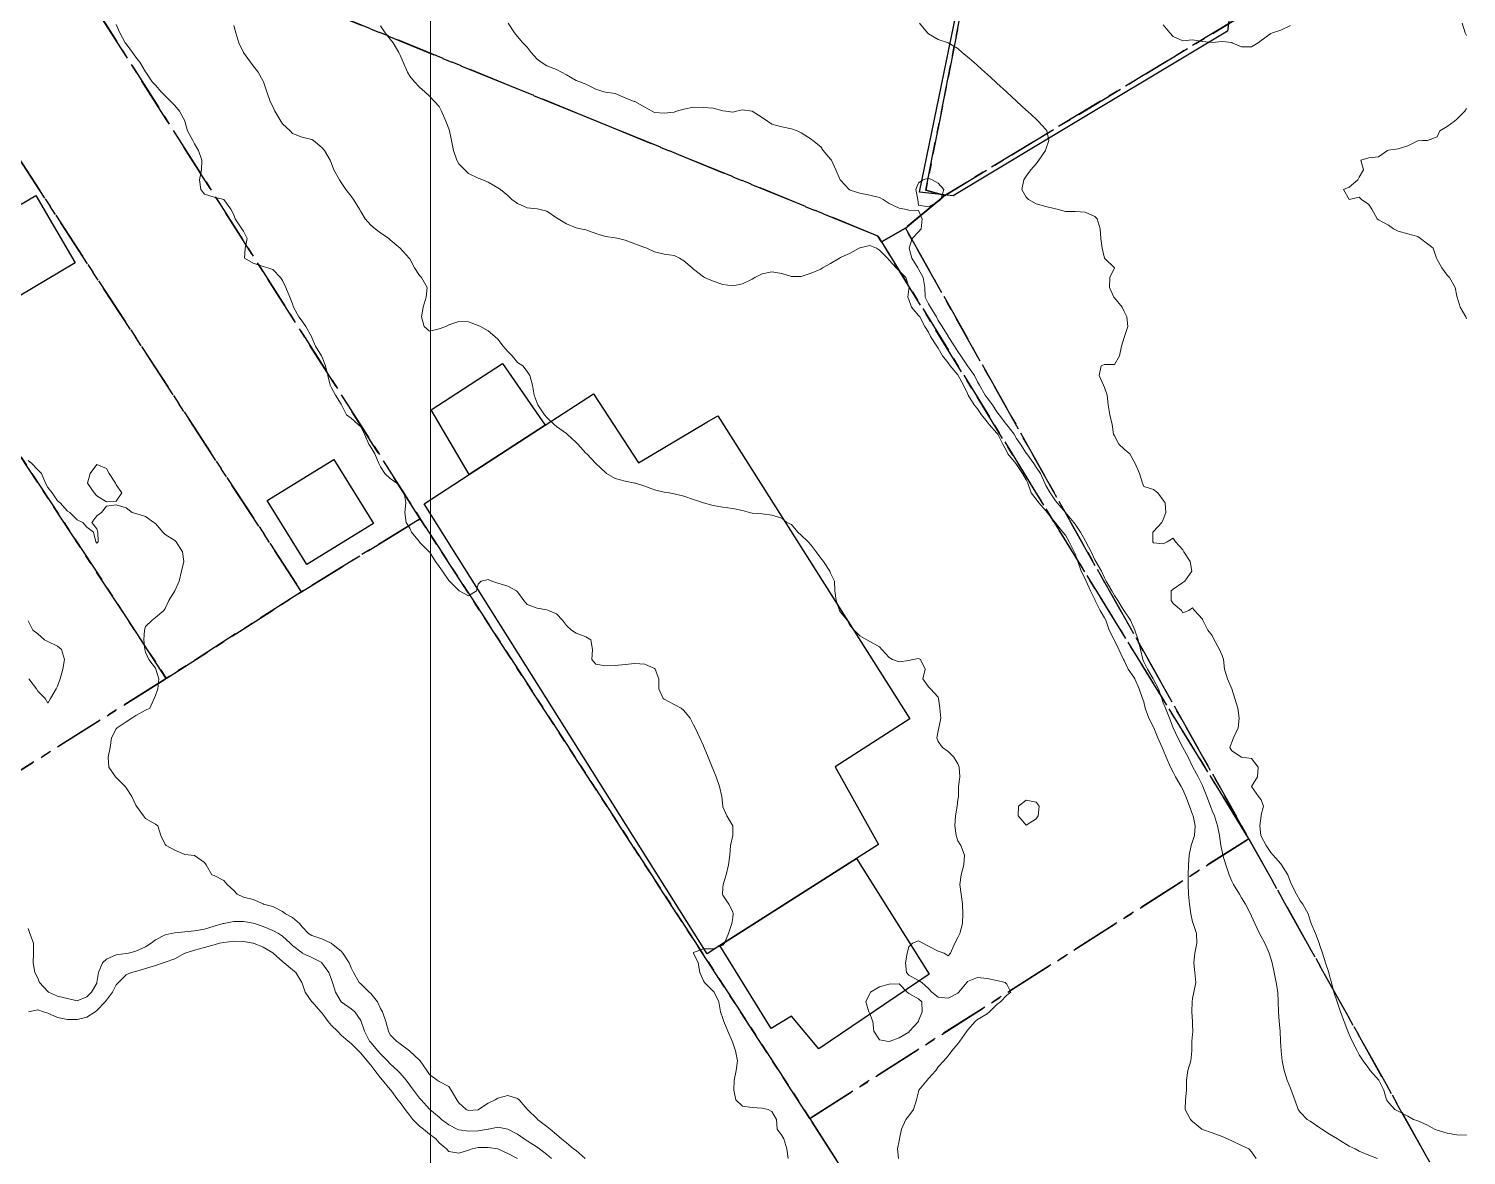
# Model space of a CAD drawing. Header units: centimetres. Extents: x 0 to 642158, y -847 to 649707.
# Drawn here: x 616646.3 to 616719.7, y 621604.4 to 621662 of the extents above; entities that cross this region are included whole.
import ezdxf

# ---------------------------------------------------------------- set-up
doc = ezdxf.new("R2010")
doc.units = ezdxf.units.CM
doc.header["$MEASUREMENT"] = 0
doc.linetypes.add('CENTERX2', pattern=[4, 2.5, -0.5, 0.5, -0.5])
doc.layers.add('MEV_grille', color=254, linetype='Continuous', lineweight=9)
doc.layers.add('WAL_topographie 0.5', color=253, linetype='Continuous', lineweight=20)
doc.layers.add('SPW_batiments', color=7, linetype='Continuous')
doc.layers.add('SPW_parcellaire cadastral', color=7, linetype='CENTERX2', lineweight=25, true_color=0xff0542)

# ---------------------------------------------------------------- blocks, each defined once
blk = doc.blocks.new('*U112')
at = {"layer": 'MEV_grille', "transparency": 33554687}
blk.add_lwpolyline([(0, 1825.476), (0, -1825.476)], dxfattribs=at)
blk = doc.blocks.new('*U113')
at = {"layer": 'MEV_grille', "color": 0, "linetype": 'ByBlock', "lineweight": -2, "transparency": 16777216}
blk.add_blockref('*U112', (1300, 0), dxfattribs=at)

msp = doc.modelspace()

# ---------------------------------------------------------------- linework, layer by layer
at = {"layer": 'SPW_batiments'}
for points in [[(616700.031, 621666.032), (616707.766, 621663.726), (616707.528, 621661.85), (616697.875, 621656.054), (616693.513, 621653.436), (616691.791, 621653.616), (616694.666, 621667.631), (616697.834, 621683.075), (616703.4, 621681.629), (616700.031, 621666.032)], [(616648.651, 621650.011), (616645.784, 621648.311), (616643.751, 621651.744), (616646.634, 621653.444), (616648.651, 621650.011)], [(616672.669, 621641.712), (616668.788, 621639.192), (616666.835, 621642.497), (616670.484, 621644.864), (616672.669, 621641.712)], [(616677.435, 621639.798), (616680.932, 621641.87), (616681.485, 621642.198), (616691.303, 621626.716), (616687.487, 621624.266), (616689.704, 621620.299), (616688.572, 621619.578), (616681.582, 621615.126), (616680.938, 621614.715), (616666.485, 621637.696), (616668.788, 621639.192), (616672.669, 621641.712), (616675.135, 621643.314), (616677.435, 621639.798)], [(616661.872, 621639.969), (616663.893, 621636.699), (616660.487, 621634.592), (616658.465, 621637.862), (616661.872, 621639.969)], [(616692.288, 621613.667), (616686.656, 621609.849), (616685.255, 621611.516), (616684.205, 621610.899), (616681.582, 621615.126), (616688.572, 621619.578), (616692.288, 621613.667)]]:
    msp.add_lwpolyline(points, dxfattribs=at)
at = {"layer": 'SPW_parcellaire cadastral'}
for points in [[(616691.069, 621651.782), (616689.859, 621651.074), (616689.672, 621651.375), (616653.549, 621666.121), (616649.435, 621663.421), (616646.488, 621669), (616648.338, 621677.106), (616653.686, 621702.852), (616655.776, 621712.911), (616674.901, 621708.978), (616674.462, 621686.457), (616680.865, 621685.071), (616680.441, 621682.234), (616689.648, 621680.435), (616690.58, 621685.128), (616690.792, 621686.186), (616695.024, 621685.333), (616698.263, 621684.679), (616697.622, 621681.547), (616692.116, 621653.716), (616693.083, 621653.449), (616691.069, 621651.782)], [(616666.282, 621636.931), (616660.215, 621633.209), (616638.916, 621665.839), (616636.961, 621667.449), (616627.865, 621674.938), (616617.948, 621676.77), (616618.851, 621681.386), (616628.715, 621679.267), (616634.938, 621676.068), (616645.666, 621670.556), (616646.488, 621669), (616649.435, 621663.421), (616666.282, 621636.931)], [(616708.008, 621664.114), (616707.882, 621662.4), (616693.083, 621653.449), (616692.116, 621653.716), (616697.622, 621681.547), (616702.845, 621680.303), (616700.157, 621665.941), (616708.008, 621664.114)], [(616660.215, 621633.209), (616653.308, 621628.776), (616626.69, 621669.346), (616616.59, 621671.789), (616617.948, 621676.77), (616627.865, 621674.938), (616636.961, 621667.449), (616638.916, 621665.839), (616660.215, 621633.209)], [(616653.308, 621628.776), (616644.367, 621623.142), (616624.594, 621657.862), (616622.869, 621660.792), (616621.017, 621662.087), (616621.586, 621664.615), (616615.049, 621666.087), (616616.59, 621671.789), (616626.69, 621669.346), (616653.308, 621628.776)], [(616730.932, 621653.868), (616785.223, 621579.926), (616746.651, 621552.566), (616708.623, 621620.591), (616691.069, 621651.782), (616693.083, 621653.449), (616707.882, 621662.4), (616719.97, 621669.981), (616730.932, 621653.868)], [(616686.194, 621606.296), (616666.282, 621636.931), (616649.435, 621663.421), (616653.549, 621666.121), (616689.672, 621651.375), (616689.859, 621651.074), (616708.623, 621620.591), (616686.194, 621606.296)], [(616689.859, 621651.074), (616691.069, 621651.782), (616708.623, 621620.591), (616689.859, 621651.074)], [(616637.592, 621559.612), (616634.947, 621563.852), (616646.068, 621570.878), (616631.775, 621594.472), (616622.334, 621609.271), (616629.108, 621613.535), (616639.867, 621620.309), (616644.367, 621623.142), (616653.308, 621628.776), (616660.215, 621633.209), (616666.282, 621636.931), (616686.194, 621606.296), (616728.606, 621539.982)], [(616728.606, 621539.982), (616686.194, 621606.296), (616708.623, 621620.591), (616746.651, 621552.566), (616728.606, 621539.982)]]:
    msp.add_lwpolyline(points, dxfattribs=at)
at = {"layer": 'WAL_topographie 0.5'}
for points in [[(616650.75, 621662.181), (616650.926, 621661.75), (616651.21, 621661.25), (616651.25, 621661.203), (616651.58, 621660.75), (616651.75, 621660.512), (616651.959, 621660.25), (616652.25, 621659.761), (616652.257, 621659.75), (616652.578, 621659.25), (616652.75, 621659.083), (616653.045, 621658.75), (616653.25, 621658.531), (616653.539, 621658.25), (616653.75, 621658.047), (616653.987, 621657.75), (616654.25, 621657.26), (616654.254, 621657.25), (616654.393, 621656.75), (616654.655, 621656.25), (616654.75, 621656.093), (616654.957, 621655.75), (616655.125, 621655.25), (616655.098, 621654.75), (616655.006, 621654.25), (616655.067, 621653.75), (616655.25, 621653.521), (616655.75, 621653.354), (616656.25, 621653.25), (616656.25, 621653.25), (616656.604, 621652.75), (616656.75, 621652.453), (616656.826, 621652.25), (616657.174, 621651.75), (616657.25, 621651.62), (616657.442, 621651.25), (616657.337, 621650.75), (616657.309, 621650.25), (616657.75, 621649.987), (616658.25, 621649.825), (616658.487, 621649.75), (616658.75, 621649.661), (616659.14, 621649.25), (616659.25, 621649.109), (616659.42, 621648.75), (616659.617, 621648.25), (616659.75, 621647.908), (616659.803, 621647.75), (616660.081, 621647.25), (616660.25, 621647.021), (616660.432, 621646.75), (616660.727, 621646.25), (616660.75, 621646.196), (616660.937, 621645.75), (616661.229, 621645.25), (616661.25, 621645.222), (616661.441, 621644.75), (616661.556, 621644.25), (616661.679, 621643.75), (616661.75, 621643.62), (616661.958, 621643.25), (616662.25, 621642.783), (616662.265, 621642.75), (616662.514, 621642.25), (616662.75, 621642.076), (616663.106, 621641.75), (616663.25, 621641.63), (616663.441, 621641.25), (616663.661, 621640.75), (616663.75, 621640.589), (616663.96, 621640.25), (616664.173, 621639.75), (616664.25, 621639.594), (616664.469, 621639.25), (616664.75, 621638.995), (616665.083, 621638.75), (616665.25, 621638.55), (616665.469, 621638.25), (616665.542, 621637.75), (616665.487, 621637.25), (616665.571, 621636.75), (616665.75, 621636.446), (616665.831, 621636.25), (616666.237, 621635.75), (616666.25, 621635.735), (616666.742, 621635.25), (616666.75, 621635.241), (616667.057, 621634.75), (616667.25, 621634.5), (616667.423, 621634.25), (616667.75, 621633.779), (616667.775, 621633.75), (616668.25, 621633.263), (616668.278, 621633.25), (616668.75, 621632.992), (616669.165, 621633.25), (616669.25, 621633.6), (616669.4, 621633.75), (616669.75, 621633.829), (616669.944, 621633.75), (616670.25, 621633.65), (616670.75, 621633.495), (616671.2, 621633.25), (616671.25, 621633.207), (616671.583, 621632.75), (616671.75, 621632.56), (616672.25, 621632.361), (616672.75, 621632.277), (616672.838, 621632.25), (616673.25, 621632.075), (616673.552, 621631.75), (616673.75, 621631.484), (616674.009, 621631.25), (616674.25, 621631.094), (616674.75, 621630.909), (616675, 621630.75), (616675.08, 621630.25), (616675.047, 621629.75), (616675.25, 621629.5), (616675.75, 621629.42), (616676.25, 621629.444), (616676.75, 621629.495), (616677.25, 621629.54), (616677.75, 621629.512), (616678.25, 621629.285), (616678.287, 621629.25), (616678.474, 621628.75), (616678.469, 621628.25), (616678.702, 621627.75), (616678.75, 621627.717), (616679.25, 621627.442), (616679.61, 621627.25), (616679.75, 621627.137), (616680.074, 621626.75), (616680.25, 621626.408), (616680.323, 621626.25), (616680.56, 621625.75), (616680.75, 621625.329), (616680.787, 621625.25), (616681, 621624.75), (616681.2, 621624.25), (616681.25, 621624.125), (616681.4, 621623.75), (616681.575, 621623.25), (616681.689, 621622.75), (616681.738, 621622.25), (616681.75, 621622.219), (616681.947, 621621.75), (616682.25, 621621.25), (616682.25, 621621.25), (616682.25, 621620.75), (616682.25, 621620.75), (616682.133, 621620.25), (616682.094, 621619.75), (616682.039, 621619.25), (616681.91, 621618.75), (616681.761, 621618.25), (616681.75, 621618.083), (616681.724, 621617.75), (616681.75, 621617.697), (616682.054, 621617.25), (616682.25, 621616.857), (616682.28, 621616.75), (616682.25, 621616.562), (616682.205, 621616.25), (616682.037, 621615.75), (616681.823, 621615.25), (616681.75, 621615.147), (616681.25, 621614.968), (616680.75, 621614.966), (616680.25, 621614.774), (616680.24, 621614.75), (616680.25, 621614.734), (616680.475, 621614.25), (616680.572, 621613.75), (616680.75, 621613.321), (616680.803, 621613.25), (616681.25, 621612.795), (616681.302, 621612.75), (616681.537, 621612.25), (616681.63, 621611.75), (616681.75, 621611.401), (616681.792, 621611.25), (616681.993, 621610.75), (616682.221, 621610.25), (616682.25, 621610.17), (616682.386, 621609.75), (616682.491, 621609.25), (616682.417, 621608.75), (616682.326, 621608.25), (616682.304, 621607.75), (616682.402, 621607.25), (616682.75, 621606.921), (616683.25, 621606.855), (616683.75, 621606.818), (616684.062, 621606.75), (616684.25, 621606.662), (616684.483, 621606.25), (616684.524, 621605.75), (616684.75, 621605.424), (616684.857, 621605.25), (616685.01, 621604.75), (616685.087, 621604.25)], [(616656.75, 621662.135), (616656.864, 621661.75), (616657.005, 621661.25), (616657.25, 621660.75), (616657.25, 621660.75), (616657.604, 621660.25), (616657.75, 621660.079), (616658.006, 621659.75), (616658.25, 621659.292), (616658.269, 621659.25), (616658.44, 621658.75), (616658.616, 621658.25), (616658.75, 621657.995), (616658.858, 621657.75), (616659.163, 621657.25), (616659.25, 621657.109), (616659.633, 621656.75), (616659.75, 621656.607), (616660.25, 621656.42), (616660.75, 621656.31), (616660.829, 621656.25), (616661.25, 621655.902), (616661.393, 621655.75), (616661.675, 621655.25), (616661.75, 621655.075), (616661.868, 621654.75), (616662.158, 621654.25), (616662.25, 621654.114), (616662.472, 621653.75), (616662.75, 621653.409), (616662.873, 621653.25), (616663.174, 621652.75), (616663.25, 621652.628), (616663.469, 621652.25), (616663.75, 621651.934), (616663.978, 621651.75), (616664.25, 621651.545), (616664.679, 621651.25), (616664.75, 621651.186), (616665.25, 621650.761), (616665.263, 621650.75), (616665.716, 621650.25), (616665.75, 621650.208), (616665.989, 621649.75), (616666.25, 621649.359), (616666.348, 621649.25), (616666.636, 621648.75), (616666.59, 621648.25), (616666.427, 621647.75), (616666.346, 621647.25), (616666.486, 621646.75), (616666.75, 621646.522), (616667.25, 621646.633), (616667.583, 621646.75), (616667.75, 621646.837), (616668.25, 621647.009), (616668.75, 621646.987), (616669.25, 621646.807), (616669.362, 621646.75), (616669.75, 621646.532), (616670.095, 621646.25), (616670.25, 621646.107), (616670.518, 621645.75), (616670.75, 621645.479), (616670.986, 621645.25), (616671.25, 621644.914), (616671.523, 621644.75), (616671.75, 621644.45), (616671.878, 621644.25), (616672.017, 621643.75), (616672.099, 621643.25), (616672.25, 621642.833), (616672.284, 621642.75), (616672.625, 621642.25), (616672.75, 621642.1), (616673.13, 621641.75), (616673.25, 621641.642), (616673.75, 621641.284), (616673.788, 621641.25), (616674.25, 621640.831), (616674.335, 621640.75), (616674.75, 621640.291), (616674.79, 621640.25), (616675.25, 621639.75), (616675.25, 621639.75), (616675.75, 621639.292), (616675.806, 621639.25), (616676.25, 621638.989), (616676.75, 621638.854), (616677.25, 621638.759), (616677.281, 621638.75), (616677.75, 621638.597), (616678.25, 621638.417), (616678.75, 621638.292), (616679, 621638.25), (616679.25, 621638.208), (616679.75, 621638.083), (616680.25, 621637.92), (616680.75, 621637.75), (616680.75, 621637.75), (616681.25, 621637.617), (616681.75, 621637.532), (616682.25, 621637.462), (616682.75, 621637.359), (616683.107, 621637.25), (616683.25, 621637.221), (616683.75, 621637.179), (616684.25, 621637.125), (616684.75, 621636.961), (616685.014, 621636.75), (616685.25, 621636.637), (616685.583, 621636.25), (616685.75, 621636.094), (616686.106, 621635.75), (616686.25, 621635.583), (616686.521, 621635.25), (616686.75, 621634.922), (616686.881, 621634.75), (616687.214, 621634.25), (616687.25, 621634.15), (616687.444, 621633.75), (616687.47, 621633.25), (616687.535, 621632.75), (616687.713, 621632.25), (616687.75, 621632.163), (616688.089, 621631.75), (616688.25, 621631.469), (616688.456, 621631.25), (616688.75, 621630.956), (616689.1, 621630.75), (616689.25, 621630.671), (616689.75, 621630.389), (616689.869, 621630.25), (616690.25, 621629.85), (616690.417, 621629.75), (616690.75, 621629.621), (616691.25, 621629.7), (616691.45, 621629.75), (616691.75, 621629.802), (616691.838, 621629.75), (616692.083, 621629.25), (616691.969, 621628.75), (616692.25, 621628.341), (616692.361, 621628.25), (616692.75, 621627.812), (616692.768, 621627.75), (616692.824, 621627.25), (616692.883, 621626.75), (616692.785, 621626.25), (616692.75, 621626.107), (616692.684, 621625.75), (616692.75, 621625.558), (616692.972, 621625.25), (616693.25, 621625.05), (616693.55, 621624.75), (616693.75, 621624.417), (616693.824, 621624.25), (616693.854, 621623.75), (616693.792, 621623.25), (616693.779, 621622.75), (616693.75, 621622.583), (616693.713, 621622.25), (616693.625, 621621.75), (616693.599, 621621.25), (616693.664, 621620.75), (616693.75, 621620.487), (616693.9, 621620.25), (616694.093, 621619.75), (616694.066, 621619.25), (616693.921, 621618.75), (616693.853, 621618.25), (616693.929, 621617.75), (616693.989, 621617.25), (616694.005, 621616.75), (616693.984, 621616.25), (616693.853, 621615.75), (616693.75, 621615.544), (616693.603, 621615.25), (616693.369, 621614.75), (616693.25, 621614.611), (616693.058, 621614.75), (616692.75, 621614.837), (616692.25, 621615.093), (616691.967, 621615.25), (616691.75, 621615.368), (616691.44, 621615.25), (616691.25, 621615.06), (616691.16, 621614.75), (616691.079, 621614.25), (616691.135, 621613.75), (616691.25, 621613.614), (616691.75, 621613.343), (616691.917, 621613.25), (616692.25, 621612.938), (616692.427, 621612.75), (616692.75, 621612.488), (616693.25, 621612.44), (616693.75, 621612.696), (616693.797, 621612.75), (616694.206, 621613.25), (616694.25, 621613.294), (616694.75, 621613.507), (616695.25, 621613.45), (616695.75, 621613.354), (616696.167, 621613.25), (616696.25, 621613.159), (616696.464, 621612.75), (616696.25, 621612.595), (616695.927, 621612.25), (616695.75, 621612.116), (616695.365, 621611.75), (616695.25, 621611.648), (616694.75, 621611.353), (616694.636, 621611.25), (616694.25, 621610.815), (616694.214, 621610.75), (616693.854, 621610.25), (616693.75, 621610.118), (616693.452, 621609.75), (616693.25, 621609.5), (616693.034, 621609.25), (616692.75, 621608.929), (616692.629, 621608.75), (616692.25, 621608.335), (616692.18, 621608.25), (616691.766, 621607.75), (616691.75, 621607.659), (616691.643, 621607.25), (616691.491, 621606.75), (616691.25, 621606.432), (616691.102, 621606.25), (616690.867, 621605.75), (616690.765, 621605.25), (616690.75, 621605.15), (616690.676, 621604.75), (616690.713, 621604.25)], [(616664.25, 621662.121), (616664.495, 621661.75), (616664.75, 621661.426), (616664.891, 621661.25), (616665.19, 621660.75), (616665.25, 621660.62), (616665.414, 621660.25), (616665.629, 621659.75), (616665.75, 621659.538), (616665.99, 621659.25), (616666.25, 621658.984), (616666.512, 621658.75), (616666.75, 621658.523), (616667.011, 621658.25), (616667.25, 621657.994), (616667.372, 621657.75), (616667.598, 621657.25), (616667.75, 621656.847), (616667.778, 621656.75), (616667.883, 621656.25), (616667.986, 621655.75), (616668.15, 621655.25), (616668.25, 621655.067), (616668.561, 621654.75), (616668.75, 621654.568), (616669.25, 621654.337), (616669.479, 621654.25), (616669.75, 621654.125), (616670.25, 621653.843), (616670.382, 621653.75), (616670.75, 621653.446), (616670.959, 621653.25), (616671.25, 621653.042), (616671.75, 621652.811), (616672.25, 621652.77), (616672.341, 621652.75), (616672.75, 621652.64), (616673.25, 621652.299), (616673.337, 621652.25), (616673.75, 621652), (616674.25, 621651.793), (616674.464, 621651.75), (616674.75, 621651.697), (616675.25, 621651.511), (616675.75, 621651.358), (616676.25, 621651.281), (616676.417, 621651.25), (616676.75, 621651.171), (616677.25, 621650.978), (616677.75, 621650.79), (616677.855, 621650.75), (616678.25, 621650.562), (616678.75, 621650.458), (616679.25, 621650.375), (616679.521, 621650.25), (616679.75, 621650.116), (616680.178, 621649.75), (616680.25, 621649.681), (616680.75, 621649.287), (616680.81, 621649.25), (616681.25, 621649.07), (616681.75, 621648.902), (616682.25, 621648.828), (616682.75, 621648.933), (616683.25, 621649.165), (616683.375, 621649.25), (616683.75, 621649.447), (616684.25, 621649.553), (616684.75, 621649.458), (616685.25, 621649.316), (616685.75, 621649.308), (616686.25, 621649.48), (616686.75, 621649.691), (616686.844, 621649.75), (616687.25, 621649.974), (616687.707, 621650.25), (616687.75, 621650.273), (616688.25, 621650.5), (616688.716, 621650.75), (616688.75, 621650.766), (616689.25, 621650.888), (616689.587, 621650.75), (616689.75, 621650.66), (616690.154, 621650.25), (616690.25, 621650.144), (616690.593, 621649.75), (616690.75, 621649.591), (616691.091, 621649.25), (616691.25, 621648.782), (616691.257, 621648.75), (616691.25, 621648.66), (616691.199, 621648.25), (616691.25, 621648.136), (616691.385, 621647.75), (616691.75, 621647.322), (616691.803, 621647.25), (616692.07, 621646.75), (616692.25, 621646.463), (616692.362, 621646.25), (616692.677, 621645.75), (616692.75, 621645.646), (616692.965, 621645.25), (616693.25, 621644.899), (616693.354, 621644.75), (616693.75, 621644.283), (616693.775, 621644.25), (616694.041, 621643.75), (616694.25, 621643.335), (616694.286, 621643.25), (616694.584, 621642.75), (616694.75, 621642.556), (616694.967, 621642.25), (616695.25, 621641.882), (616695.346, 621641.75), (616695.75, 621641.312), (616695.798, 621641.25), (616696.05, 621640.75), (616696.25, 621640.364), (616696.307, 621640.25), (616696.711, 621639.75), (616696.75, 621639.709), (616697.058, 621639.25), (616697.25, 621638.927), (616697.325, 621638.75), (616697.5, 621638.25), (616697.75, 621637.942), (616697.884, 621637.75), (616698.25, 621637.343), (616698.323, 621637.25), (616698.73, 621636.75), (616698.75, 621636.727), (616699.125, 621636.25), (616699.25, 621636.087), (616699.443, 621635.75), (616699.695, 621635.25), (616699.75, 621635.135), (616699.883, 621634.75), (616700.048, 621634.25), (616700.25, 621633.865), (616700.302, 621633.75), (616700.53, 621633.25), (616700.75, 621632.807), (616700.775, 621632.75), (616701.023, 621632.25), (616701.25, 621631.87), (616701.308, 621631.75), (616701.492, 621631.25), (616701.733, 621630.75), (616701.75, 621630.722), (616701.979, 621630.25), (616702.217, 621629.75), (616702.25, 621629.696), (616702.459, 621629.25), (616702.75, 621628.835), (616702.799, 621628.75), (616703.016, 621628.25), (616703.193, 621627.75), (616703.25, 621627.581), (616703.33, 621627.25), (616703.505, 621626.75), (616703.75, 621626.284), (616703.765, 621626.25), (616703.978, 621625.75), (616704.2, 621625.25), (616704.25, 621625.132), (616704.391, 621624.75), (616704.612, 621624.25), (616704.75, 621623.988), (616704.87, 621623.75), (616705.158, 621623.25), (616705.25, 621623.101), (616705.399, 621622.75), (616705.585, 621622.25), (616705.75, 621621.823), (616705.771, 621621.75), (616705.877, 621621.25), (616705.847, 621620.75), (616705.75, 621620.44), (616705.672, 621620.25), (616705.565, 621619.75), (616705.538, 621619.25), (616705.526, 621618.75), (616705.516, 621618.25), (616705.532, 621617.75), (616705.582, 621617.25), (616705.656, 621616.75), (616705.75, 621616.346), (616705.78, 621616.25), (616705.944, 621615.75), (616705.965, 621615.25), (616705.862, 621614.75), (616705.802, 621614.25), (616705.856, 621613.75), (616705.908, 621613.25), (616705.816, 621612.75), (616705.75, 621612.429), (616705.719, 621612.25), (616705.702, 621611.75), (616705.743, 621611.25), (616705.75, 621611.083), (616705.764, 621610.75), (616705.75, 621610.583), (616705.714, 621610.25), (616705.7, 621609.75), (616705.65, 621609.25), (616705.5, 621608.75), (616705.435, 621608.25), (616705.435, 621607.75), (616705.379, 621607.25), (616705.371, 621606.75), (616705.635, 621606.25), (616705.75, 621606.15), (616706.212, 621605.75), (616706.25, 621605.733), (616706.75, 621605.572), (616707.25, 621605.382), (616707.523, 621605.25), (616707.75, 621605.148), (616708.25, 621604.915), (616708.614, 621604.75), (616708.75, 621604.587), (616708.988, 621604.25)], [(616670.768, 621662.25), (616671.098, 621661.75), (616671.25, 621661.561), (616671.531, 621661.25), (616671.75, 621661.019), (616671.956, 621660.75), (616672.25, 621660.417), (616672.458, 621660.25), (616672.75, 621660.072), (616673.25, 621659.875), (616673.5, 621659.75), (616673.75, 621659.606), (616674.25, 621659.317), (616674.434, 621659.25), (616674.75, 621659.139), (616675.25, 621658.875), (616675.659, 621658.75), (616675.75, 621658.722), (616676.25, 621658.662), (616676.75, 621658.433), (616677.219, 621658.25), (616677.25, 621658.241), (616677.75, 621657.961), (616678.13, 621657.75), (616678.25, 621657.679), (616678.75, 621657.645), (616679.25, 621657.705), (616679.375, 621657.75), (616679.75, 621657.865), (616680.25, 621657.964), (616680.75, 621657.942), (616681.25, 621657.911), (616681.75, 621657.768), (616681.893, 621657.75), (616682.25, 621657.707), (616682.442, 621657.75), (616682.75, 621657.817), (616683.25, 621657.75), (616683.25, 621657.75), (616683.75, 621657.429), (616684.019, 621657.25), (616684.25, 621657.092), (616684.75, 621656.959), (616685.25, 621656.86), (616685.54, 621656.75), (616685.75, 621656.65), (616686.25, 621656.325), (616686.35, 621656.25), (616686.75, 621655.926), (616686.87, 621655.75), (616687.25, 621655.304), (616687.291, 621655.25), (616687.513, 621654.75), (616687.74, 621654.25), (616687.75, 621654.235), (616688.207, 621653.75), (616688.25, 621653.72), (616688.75, 621653.56), (616689.25, 621653.469), (616689.75, 621653.34), (616689.939, 621653.25), (616690.25, 621653.045), (616690.75, 621652.806), (616691.036, 621652.75), (616691.25, 621652.7), (616691.75, 621652.673), (616691.927, 621652.25), (616691.878, 621651.75), (616691.75, 621651.592), (616691.419, 621651.25), (616691.267, 621650.75), (616691.406, 621650.25), (616691.71, 621649.75), (616691.75, 621649.69), (616691.985, 621649.25), (616692.059, 621648.75), (616692.089, 621648.25), (616692.25, 621647.914), (616692.35, 621647.75), (616692.657, 621647.25), (616692.75, 621647.068), (616692.959, 621646.75), (616693.25, 621646.261), (616693.258, 621646.25), (616693.584, 621645.75), (616693.75, 621645.48), (616693.913, 621645.25), (616694.25, 621644.752), (616694.252, 621644.75), (616694.607, 621644.25), (616694.75, 621643.936), (616694.863, 621643.75), (616695.149, 621643.25), (616695.25, 621643.105), (616695.522, 621642.75), (616695.75, 621642.404), (616695.862, 621642.25), (616696.234, 621641.75), (616696.25, 621641.729), (616696.634, 621641.25), (616696.75, 621641.039), (616696.954, 621640.75), (616697.25, 621640.279), (616697.27, 621640.25), (616697.64, 621639.75), (616697.75, 621639.576), (616697.97, 621639.25), (616698.189, 621638.75), (616698.25, 621638.631), (616698.467, 621638.25), (616698.75, 621637.847), (616698.832, 621637.75), (616699.248, 621637.25), (616699.25, 621637.247), (616699.678, 621636.75), (616699.75, 621636.652), (616700.024, 621636.25), (616700.25, 621635.826), (616700.3, 621635.75), (616700.568, 621635.25), (616700.75, 621634.828), (616700.799, 621634.75), (616701.086, 621634.25), (616701.25, 621633.918), (616701.339, 621633.75), (616701.612, 621633.25), (616701.75, 621633.007), (616701.921, 621632.75), (616702.241, 621632.25), (616702.25, 621632.234), (616702.569, 621631.75), (616702.75, 621631.365), (616702.8, 621631.25), (616702.964, 621630.75), (616703.082, 621630.25), (616703.196, 621629.75), (616703.25, 621629.63), (616703.44, 621629.25), (616703.736, 621628.75), (616703.75, 621628.722), (616704.006, 621628.25), (616704.176, 621627.75), (616704.25, 621627.529), (616704.368, 621627.25), (616704.569, 621626.75), (616704.75, 621626.261), (616704.755, 621626.25), (616704.995, 621625.75), (616705.247, 621625.25), (616705.25, 621625.245), (616705.516, 621624.75), (616705.75, 621624.276), (616705.763, 621624.25), (616706.04, 621623.75), (616706.25, 621623.302), (616706.277, 621623.25), (616706.482, 621622.75), (616706.666, 621622.25), (616706.75, 621622.013), (616706.864, 621621.75), (616707.017, 621621.25), (616707.116, 621620.75), (616707.195, 621620.25), (616707.25, 621619.93), (616707.287, 621619.75), (616707.444, 621619.25), (616707.621, 621618.75), (616707.75, 621618.419), (616707.832, 621618.25), (616708.136, 621617.75), (616708.25, 621617.57), (616708.451, 621617.25), (616708.704, 621616.75), (616708.75, 621616.638), (616708.922, 621616.25), (616709.164, 621615.75), (616709.25, 621615.594), (616709.443, 621615.25), (616709.66, 621614.75), (616709.75, 621614.467), (616709.812, 621614.25), (616709.923, 621613.75), (616710.022, 621613.25), (616710.098, 621612.75), (616710.125, 621612.25), (616710.136, 621611.75), (616710.176, 621611.25), (616710.219, 621610.75), (616710.234, 621610.25), (616710.25, 621610), (616710.266, 621609.75), (616710.32, 621609.25), (616710.422, 621608.75), (616710.583, 621608.25), (616710.75, 621607.838), (616710.786, 621607.75), (616710.974, 621607.25), (616711.146, 621606.75), (616711.25, 621606.622), (616711.605, 621606.25), (616711.75, 621606.161), (616712.25, 621605.819), (616712.35, 621605.75), (616712.75, 621605.489), (616713.148, 621605.25), (616713.25, 621605.183), (616713.75, 621604.882), (616714.046, 621604.75), (616714.25, 621604.622), (616714.75, 621604.421), (616715.194, 621604.25)], [(616691.8, 621662.25), (616692.196, 621661.75), (616692.25, 621661.7), (616692.75, 621661.417), (616693.25, 621661.25), (616693.25, 621661.25), (616693.75, 621660.962), (616693.981, 621660.75), (616694.25, 621660.534), (616694.561, 621660.25), (616694.75, 621660.083), (616695.133, 621659.75), (616695.25, 621659.644), (616695.683, 621659.25), (616695.75, 621659.189), (616696.233, 621658.75), (616696.25, 621658.734), (616696.75, 621658.27), (616696.771, 621658.25), (616697.25, 621657.8), (616697.31, 621657.75), (616697.75, 621657.339), (616697.853, 621657.25), (616698.25, 621656.82), (616698.307, 621656.75), (616698.397, 621656.25), (616698.25, 621655.815), (616698.228, 621655.75), (616697.898, 621655.25), (616697.75, 621655.072), (616697.475, 621654.75), (616697.25, 621654.427), (616697.125, 621654.25), (616697.028, 621653.75), (616697.25, 621653.365), (616697.354, 621653.25), (616697.75, 621653.015), (616698.25, 621652.886), (616698.75, 621652.764), (616698.821, 621652.75), (616699.25, 621652.625), (616699.75, 621652.633), (616700.25, 621652.602), (616700.75, 621652.369), (616700.863, 621652.25), (616701.028, 621651.75), (616701.066, 621651.25), (616701.125, 621650.75), (616701.25, 621650.25), (616701.251, 621650.25), (616701.75, 621649.751), (616701.75, 621649.75), (616701.75, 621649.75), (616701.515, 621649.25), (616701.5, 621648.75), (616701.717, 621648.25), (616701.75, 621648.217), (616702.141, 621647.75), (616702.25, 621647.519), (616702.387, 621647.25), (616702.434, 621646.75), (616702.27, 621646.25), (616702.25, 621646.194), (616702.11, 621645.75), (616702.008, 621645.25), (616701.75, 621644.806), (616701.25, 621644.811), (616701.068, 621644.75), (616700.977, 621644.25), (616701.2, 621643.75), (616701.25, 621643.639), (616701.38, 621643.25), (616701.44, 621642.75), (616701.517, 621642.25), (616701.643, 621641.75), (616701.705, 621641.25), (616701.75, 621641.164), (616701.984, 621640.75), (616702.25, 621640.488), (616702.538, 621640.25), (616702.75, 621639.883), (616702.82, 621639.75), (616703.037, 621639.25), (616703.179, 621638.75), (616703.25, 621638.575), (616703.75, 621638.423), (616703.974, 621638.25), (616704.25, 621637.888), (616704.339, 621637.75), (616704.379, 621637.25), (616704.25, 621636.904), (616704.181, 621636.75), (616703.75, 621636.287), (616703.715, 621636.25), (616703.719, 621635.75), (616703.75, 621635.7), (616704.25, 621635.659), (616704.45, 621635.75), (616704.75, 621635.938), (616704.875, 621635.75), (616705.25, 621635.341), (616705.292, 621635.25), (616705.631, 621634.75), (616705.704, 621634.25), (616705.35, 621633.75), (616705.25, 621633.685), (616704.75, 621633.337), (616704.65, 621633.25), (616704.647, 621632.75), (616704.75, 621632.604), (616705.175, 621632.25), (616705.25, 621632.125), (616705.55, 621632.25), (616705.75, 621632.375), (616705.85, 621632.25), (616706.25, 621631.806), (616706.262, 621631.75), (616706.523, 621631.25), (616706.75, 621630.962), (616706.848, 621630.75), (616707.123, 621630.25), (616707.25, 621629.94), (616707.329, 621629.75), (616707.379, 621629.25), (616707.528, 621628.75), (616707.75, 621628.25), (616707.75, 621628.25), (616707.906, 621627.75), (616708.066, 621627.25), (616708.13, 621626.75), (616708.071, 621626.25), (616707.83, 621625.75), (616707.75, 621625.528), (616707.65, 621625.25), (616707.75, 621625.071), (616708.25, 621624.75), (616708.25, 621624.75), (616708.75, 621624.691), (616709.099, 621624.25), (616709.067, 621623.75), (616708.75, 621623.25), (616709.107, 621622.75), (616709.25, 621622.583), (616709.375, 621622.25), (616709.25, 621621.806), (616709.244, 621621.75), (616709.181, 621621.25), (616709.24, 621620.75), (616709.25, 621620.724), (616709.514, 621620.25), (616709.75, 621619.891), (616709.862, 621619.75), (616710.25, 621619.309), (616710.297, 621619.25), (616710.61, 621618.75), (616710.75, 621618.371), (616710.8, 621618.25), (616711.048, 621617.75), (616711.25, 621617.417), (616711.375, 621617.25), (616711.646, 621616.75), (616711.75, 621616.411), (616711.812, 621616.25), (616712.032, 621615.75), (616712.216, 621615.25), (616712.25, 621615.137), (616712.379, 621614.75), (616712.54, 621614.25), (616712.711, 621613.75), (616712.75, 621613.583), (616712.851, 621613.25), (616712.962, 621612.75), (616713.128, 621612.25), (616713.25, 621611.905), (616713.31, 621611.75), (616713.488, 621611.25), (616713.687, 621610.75), (616713.75, 621610.583), (616713.905, 621610.25), (616714.148, 621609.75), (616714.25, 621609.553), (616714.467, 621609.25), (616714.75, 621608.856), (616714.823, 621608.75), (616715.25, 621608.273), (616715.268, 621608.25), (616715.517, 621607.75), (616715.655, 621607.25), (616715.75, 621607.119), (616716.073, 621606.75), (616716.25, 621606.672), (616716.75, 621606.424), (616717.04, 621606.25), (616717.25, 621606.17), (616717.75, 621605.961), (616718.114, 621605.75), (616718.25, 621605.694), (616718.75, 621605.543), (616719.25, 621605.461), (616719.75, 621605.44)], [(616704.25, 621662.162), (616704.591, 621661.75), (616704.75, 621661.569), (616705.25, 621661.352), (616705.75, 621661.406), (616706.25, 621661.318), (616706.75, 621661.261), (616707.25, 621661.316), (616707.75, 621661.259), (616707.777, 621661.25), (616708.25, 621661.037), (616708.75, 621661.043), (616709.09, 621661.25), (616709.25, 621661.361), (616709.75, 621661.718), (616709.827, 621661.75), (616710.25, 621661.893), (616710.75, 621662.134)], [(616719.516, 621662.25), (616719.668, 621661.75), (616719.75, 621661.618)], [(616719.75, 621657.895), (616719.661, 621657.75), (616719.25, 621657.345), (616719.128, 621657.25), (616718.75, 621656.974), (616718.384, 621656.75), (616718.25, 621656.445), (616717.75, 621656.258), (616717.5, 621656.25), (616717.25, 621656.24), (616716.75, 621655.977), (616716.25, 621655.825), (616715.75, 621655.758), (616715.712, 621655.75), (616715.25, 621655.417), (616714.75, 621655.375), (616714.35, 621655.25), (616714.487, 621654.75), (616714.25, 621654.375), (616714.182, 621654.25), (616713.75, 621653.87), (616713.45, 621653.75), (616713.75, 621653.25), (616714.25, 621653.355), (616714.375, 621653.25), (616714.75, 621652.989), (616714.903, 621652.75), (616715.175, 621652.25), (616715.25, 621652.196), (616715.75, 621651.926), (616716.011, 621651.75), (616716.25, 621651.622), (616716.75, 621651.494), (616717.25, 621651.346), (616717.397, 621651.25), (616717.75, 621650.977), (616718.044, 621650.75), (616718.203, 621650.25), (616718.25, 621650.179), (616718.475, 621649.75), (616718.75, 621649.383), (616718.871, 621649.25), (616719.17, 621648.75), (616719.25, 621648.312), (616719.262, 621648.25), (616719.42, 621647.75), (616719.712, 621647.25), (616719.75, 621647.15)], [(616692.881, 621653.25), (616692.75, 621653.133), (616692.25, 621652.868), (616691.75, 621652.95), (616691.702, 621653.25), (616691.604, 621653.75), (616691.75, 621654.1), (616691.972, 621654.25), (616692.25, 621654.338), (616692.442, 621654.25), (616692.75, 621654.076), (616693.028, 621653.75), (616692.881, 621653.25)], [(616646.25, 621639.909), (616646.444, 621639.75), (616646.75, 621639.439), (616646.924, 621639.25), (616647.129, 621638.75), (616647.25, 621638.528), (616647.467, 621638.25), (616647.75, 621637.85), (616647.885, 621637.75), (616648.25, 621637.323), (616648.381, 621637.25), (616648.75, 621636.881), (616649.05, 621636.75), (616649.25, 621636.5), (616649.583, 621636.25), (616649.714, 621635.75), (616649.75, 621635.682), (616649.829, 621635.75), (616649.813, 621636.25), (616649.75, 621636.417), (616649.5, 621636.75), (616649.75, 621637.083), (616650, 621637.25), (616650.25, 621637.583), (616650.75, 621637.65), (616651.25, 621637.5), (616651.562, 621637.25), (616651.75, 621637.2), (616652.25, 621637.043), (616652.675, 621636.75), (616652.75, 621636.687), (616653.125, 621636.25), (616653.25, 621636.125), (616653.75, 621635.815), (616653.811, 621635.75), (616654.142, 621635.25), (616654.201, 621634.75), (616654.076, 621634.25), (616653.964, 621633.75), (616653.75, 621633.25), (616653.75, 621633.25), (616653.443, 621632.75), (616653.25, 621632.345), (616653.183, 621632.25), (616652.75, 621631.889), (616652.589, 621631.75), (616652.25, 621631.422), (616652.193, 621631.25), (616652.163, 621630.75), (616652.209, 621630.25), (616652.25, 621630.119), (616652.42, 621629.75), (616652.75, 621629.295), (616652.776, 621629.25), (616652.923, 621628.75), (616652.868, 621628.25), (616652.75, 621627.911), (616652.681, 621627.75), (616652.462, 621627.25), (616652.25, 621627.157), (616651.75, 621626.886), (616651.551, 621626.75), (616651.25, 621626.56), (616650.791, 621626.25), (616650.75, 621626.203), (616650.498, 621625.75), (616650.433, 621625.25), (616650.342, 621624.75), (616650.369, 621624.25), (616650.719, 621623.75), (616650.75, 621623.722), (616651.209, 621623.25), (616651.25, 621623.19), (616651.543, 621622.75), (616651.75, 621622.301), (616651.784, 621622.25), (616652.144, 621621.75), (616652.25, 621621.62), (616652.75, 621621.339), (616652.872, 621621.25), (616653.032, 621620.75), (616653.25, 621620.288), (616653.294, 621620.25), (616653.75, 621620), (616654.25, 621619.776), (616654.583, 621619.75), (616654.75, 621619.729), (616655.25, 621619.375), (616655.338, 621619.25), (616655.635, 621618.75), (616655.75, 621618.708), (616656.25, 621618.458), (616656.424, 621618.25), (616656.75, 621617.946), (616656.93, 621617.75), (616657.25, 621617.603), (616657.75, 621617.477), (616658.25, 621617.269), (616658.278, 621617.25), (616658.75, 621617.121), (616659.25, 621616.87), (616659.402, 621616.75), (616659.75, 621616.564), (616660.105, 621616.25), (616660.25, 621616.095), (616660.576, 621615.75), (616660.75, 621615.638), (616661.25, 621615.48), (616661.736, 621615.25), (616661.75, 621615.244), (616662.25, 621614.839), (616662.335, 621614.75), (616662.653, 621614.25), (616662.75, 621613.995), (616662.878, 621613.75), (616663.168, 621613.25), (616663.25, 621613.168), (616663.674, 621612.75), (616663.75, 621612.674), (616664.092, 621612.25), (616664.25, 621611.915), (616664.352, 621611.75), (616664.53, 621611.25), (616664.655, 621610.75), (616664.75, 621610.568), (616665.063, 621610.25), (616665.25, 621610.104), (616665.737, 621609.75), (616665.75, 621609.741), (616666.25, 621609.283), (616666.275, 621609.25), (616666.614, 621608.75), (616666.75, 621608.541), (616667.145, 621608.25), (616667.25, 621608.189), (616667.75, 621607.936), (616667.861, 621607.75), (616668.144, 621607.25), (616668.25, 621607.1), (616668.632, 621606.75), (616668.75, 621606.703), (616669.25, 621606.746), (616669.258, 621606.75), (616669.75, 621607.08), (616670.11, 621607.25), (616670.25, 621607.337), (616670.75, 621607.465), (616671.25, 621607.316), (616671.33, 621607.25), (616671.75, 621606.777), (616671.771, 621606.75), (616672.25, 621606.271), (616672.273, 621606.25), (616672.75, 621605.893), (616672.919, 621605.75), (616673.25, 621605.484), (616673.502, 621605.25), (616673.75, 621605.058), (616674.113, 621604.75), (616674.25, 621604.657), (616674.713, 621604.25)], [(616651.028, 621638.25), (616650.75, 621637.833), (616650.25, 621637.806), (616649.75, 621638.1), (616649.625, 621638.25), (616649.283, 621638.75), (616649.417, 621639.25), (616649.75, 621639.704), (616650.25, 621639.5), (616650.389, 621639.25), (616650.712, 621638.75), (616650.75, 621638.667), (616651.028, 621638.25)], [(616682.25, 621639.75), (616682.25, 621639.75), (616682.25, 621639.75), (616682.25, 621639.75), (616682.25, 621639.75)], [(616646.25, 621631.722), (616646.493, 621631.25), (616646.75, 621631.059), (616647.08, 621630.75), (616647.25, 621630.656), (616647.75, 621630.433), (616647.945, 621630.25), (616648.099, 621629.75), (616648.028, 621629.25), (616647.875, 621628.75), (616647.75, 621628.383), (616647.672, 621628.25), (616647.384, 621627.75), (616647.25, 621627.511), (616647.119, 621627.75), (616646.75, 621628.119), (616646.682, 621628.25), (616646.274, 621628.75)], [(616697.855, 621621.75), (616697.75, 621621.607), (616697.25, 621621.282), (616696.836, 621621.75), (616696.85, 621622.25), (616697.25, 621622.566), (616697.75, 621622.448), (616697.91, 621622.25), (616697.855, 621621.75)], [(616646.25, 621616), (616646.339, 621615.75), (616646.52, 621615.25), (616646.529, 621614.75), (616646.496, 621614.25), (616646.585, 621613.75), (616646.75, 621613.463), (616646.82, 621613.25), (616647.25, 621612.791), (616647.295, 621612.75), (616647.75, 621612.55), (616648.25, 621612.427), (616648.75, 621612.308), (616649.25, 621612.511), (616649.479, 621612.75), (616649.75, 621613.215), (616649.763, 621613.25), (616649.837, 621613.75), (616650.04, 621614.25), (616650.25, 621614.443), (616650.75, 621614.658), (616651.25, 621614.727), (616651.377, 621614.75), (616651.75, 621614.842), (616652.25, 621615.069), (616652.533, 621615.25), (616652.75, 621615.422), (616653.25, 621615.682), (616653.553, 621615.75), (616653.75, 621615.789), (616654.25, 621615.825), (616654.75, 621615.876), (616655.25, 621615.976), (616655.75, 621616.119), (616656.213, 621616.25), (616656.25, 621616.262), (616656.75, 621616.352), (616657.25, 621616.365), (616657.75, 621616.274), (616657.82, 621616.25), (616658.25, 621616.1), (616658.75, 621615.907), (616659.044, 621615.75), (616659.25, 621615.612), (616659.629, 621615.25), (616659.75, 621615.13), (616660.25, 621614.753), (616660.255, 621614.75), (616660.75, 621614.513), (616661.25, 621614.259), (616661.261, 621614.25), (616661.617, 621613.75), (616661.75, 621613.39), (616661.794, 621613.25), (616661.948, 621612.75), (616662.248, 621612.25), (616662.25, 621612.248), (616662.75, 621611.891), (616662.938, 621611.75), (616663.25, 621611.298), (616663.269, 621611.25), (616663.426, 621610.75), (616663.694, 621610.25), (616663.75, 621610.184), (616664.113, 621609.75), (616664.25, 621609.596), (616664.602, 621609.25), (616664.75, 621609.091), (616665.115, 621608.75), (616665.25, 621608.608), (616665.566, 621608.25), (616665.75, 621608.002), (616665.933, 621607.75), (616666.25, 621607.338), (616666.335, 621607.25), (616666.75, 621606.777), (616666.78, 621606.75), (616667.25, 621606.368), (616667.375, 621606.25), (616667.75, 621605.97), (616668.175, 621605.75), (616668.25, 621605.716), (616668.75, 621605.649), (616669.25, 621605.663), (616669.75, 621605.747), (616669.773, 621605.75), (616670.25, 621605.858), (616670.75, 621605.76), (616670.765, 621605.75), (616671.25, 621605.496), (616671.593, 621605.25), (616671.75, 621605.158), (616672.25, 621604.839), (616672.371, 621604.75), (616672.75, 621604.452), (616672.994, 621604.25)], [(616646.264, 621611.75), (616646.75, 621611.844), (616647.03, 621611.75), (616647.25, 621611.676), (616647.75, 621611.458), (616648.25, 621611.353), (616648.75, 621611.351), (616649.25, 621611.476), (616649.672, 621611.75), (616649.75, 621611.808), (616650.181, 621612.25), (616650.25, 621612.341), (616650.563, 621612.75), (616650.75, 621613.131), (616650.862, 621613.25), (616651.25, 621613.64), (616651.514, 621613.75), (616651.75, 621613.812), (616652.25, 621613.953), (616652.75, 621614.112), (616653.138, 621614.25), (616653.25, 621614.286), (616653.75, 621614.459), (616654.25, 621614.737), (616654.27, 621614.75), (616654.75, 621614.9), (616655.25, 621615.027), (616655.75, 621615.162), (616656.031, 621615.25), (616656.25, 621615.29), (616656.75, 621615.353), (616657.25, 621615.339), (616657.75, 621615.252), (616657.755, 621615.25), (616658.25, 621615.053), (616658.75, 621614.763), (616658.764, 621614.75), (616659.25, 621614.312), (616659.326, 621614.25), (616659.75, 621613.897), (616659.926, 621613.75), (616660.231, 621613.25), (616660.25, 621613.202), (616660.407, 621612.75), (616660.75, 621612.255), (616660.754, 621612.25), (616661.204, 621611.75), (616661.25, 621611.688), (616661.573, 621611.25), (616661.75, 621611.046), (616662.051, 621610.75), (616662.25, 621610.559), (616662.593, 621610.25), (616662.75, 621610.12), (616663.131, 621609.75), (616663.25, 621609.633), (616663.564, 621609.25), (616663.75, 621609.02), (616663.958, 621608.75), (616664.25, 621608.382), (616664.36, 621608.25), (616664.75, 621607.783), (616664.776, 621607.75), (616665.144, 621607.25), (616665.25, 621607.112), (616665.518, 621606.75), (616665.75, 621606.452), (616665.906, 621606.25), (616666.25, 621605.901), (616666.442, 621605.75), (616666.75, 621605.502), (616667.083, 621605.25), (616667.25, 621605.06), (616667.618, 621604.75), (616667.75, 621604.612), (616668.25, 621604.52), (616668.75, 621604.677), (616668.939, 621604.75), (616669.25, 621604.81), (616669.75, 621604.823), (616670.242, 621604.75), (616670.25, 621604.747), (616670.75, 621604.504), (616671.25, 621604.261)], [(616690.25, 621610.222), (616690.296, 621610.25), (616690.75, 621610.422), (616691.25, 621610.714), (616691.29, 621610.75), (616691.734, 621611.25), (616691.75, 621611.286), (616691.936, 621611.75), (616691.917, 621612.25), (616691.75, 621612.406), (616691.25, 621612.679), (616691.156, 621612.75), (616690.75, 621613.183), (616690.25, 621613.158), (616689.75, 621613.018), (616689.295, 621612.75), (616689.25, 621612.685), (616689.05, 621612.25), (616689.205, 621611.75), (616689.25, 621611.65), (616689.408, 621611.25), (616689.46, 621610.75), (616689.75, 621610.322), (616690.125, 621610.25), (616690.25, 621610.222)]]:
    msp.add_lwpolyline(points, dxfattribs=at)

# ---------------------------------------------------------------- block references
at = {"layer": 'MEV_grille', "transparency": 33554687}
msp.add_blockref('*U113', (615366.814, 620593.644), dxfattribs=at)

doc.saveas('drawing.dxf')
